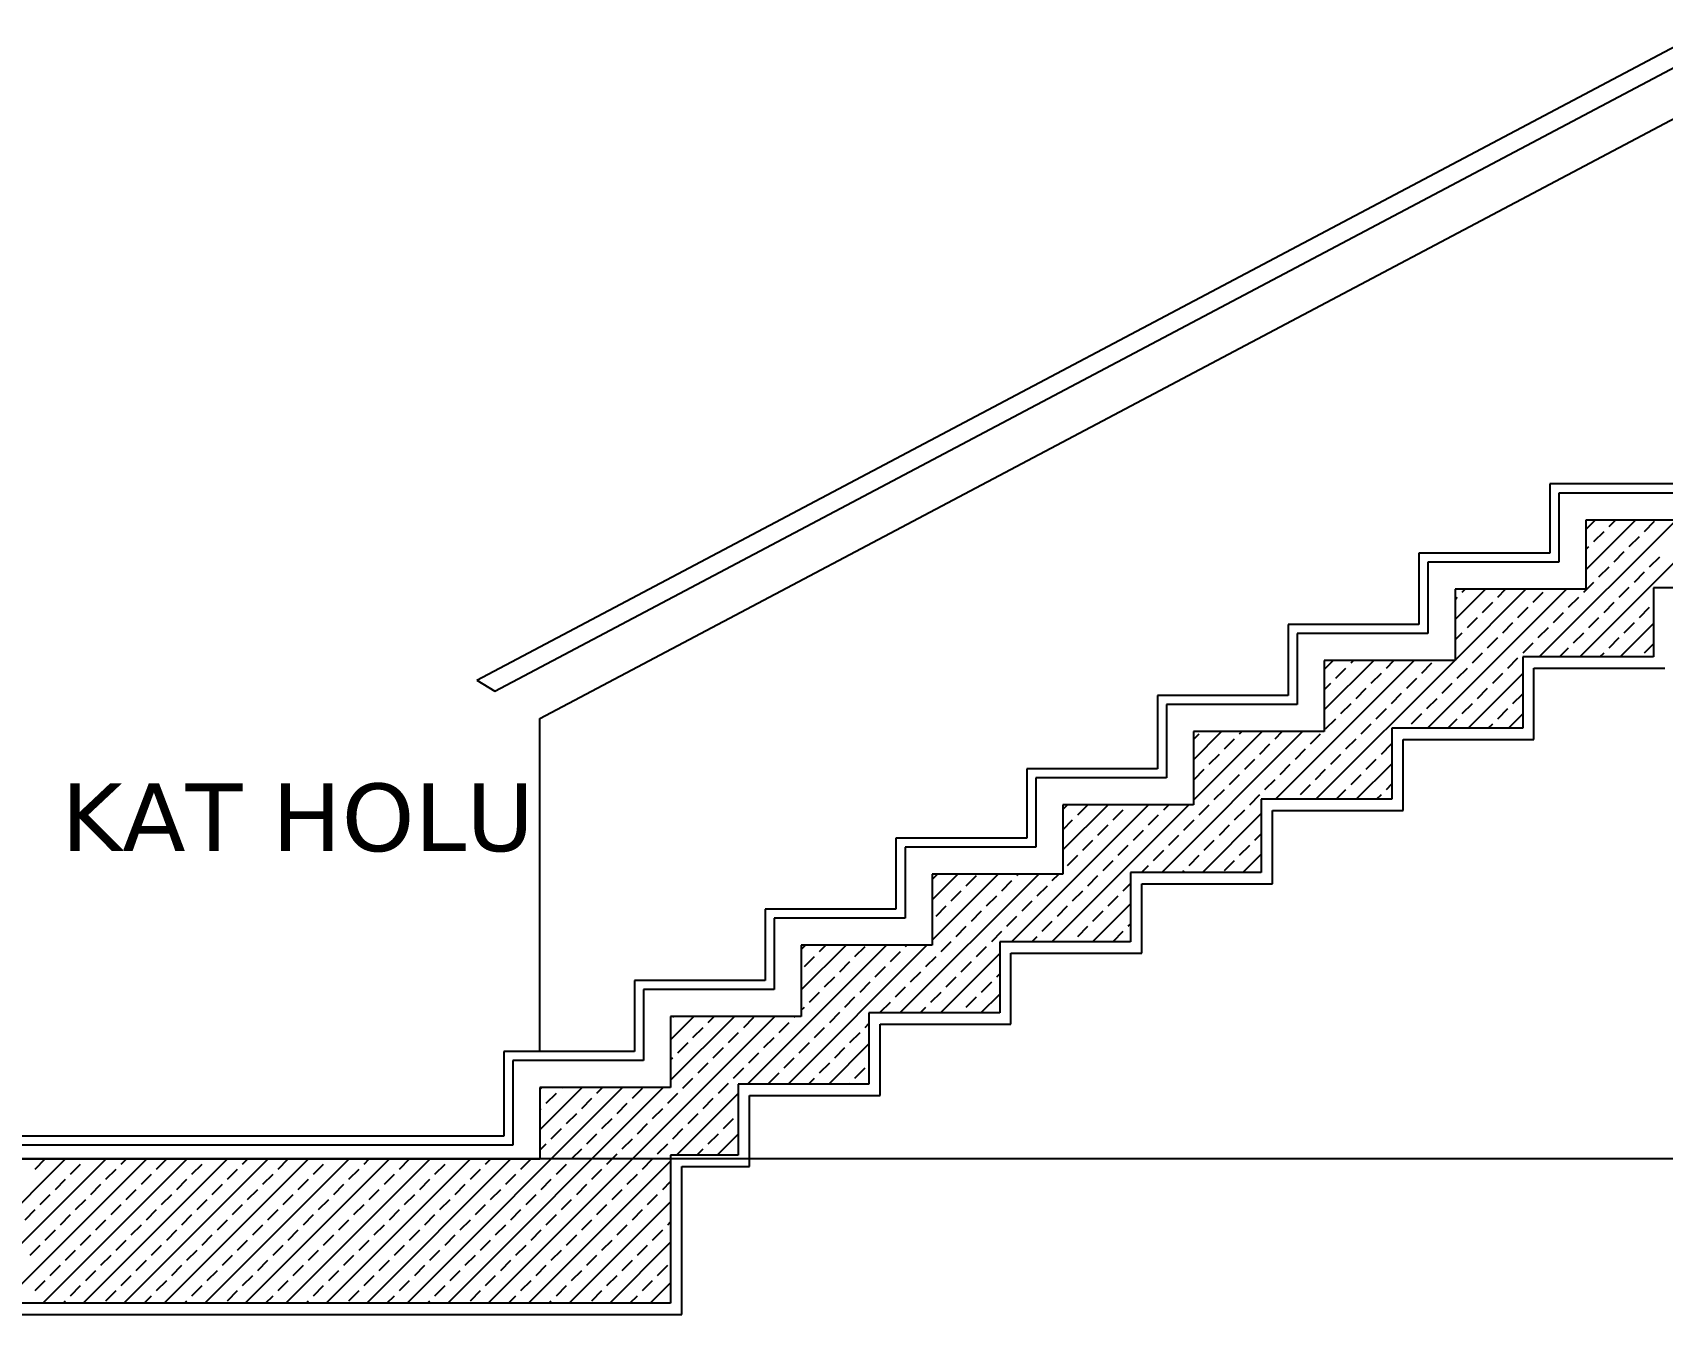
# Model space of a CAD drawing. Header units: millimetres. Extents: x 43168.9 to 43194.6, y -25545.1 to -25543.4.
# Drawn here: x 43184.2297 to 43184.3743, y -25544.0284 to -25543.9146 of the extents above; entities that cross this region are included whole.
import ezdxf
from ezdxf.enums import TextEntityAlignment as Align

# ---------------------------------------------------------------- set-up
doc = ezdxf.new("R2010")
doc.units = ezdxf.units.MM
doc.header["$LTSCALE"] = 200
doc.linetypes.add('kesit_$0$HIDDEN2', pattern=[0.1875, 0.125, -0.0625])
for name, color, linetype in [('kaplama-gnl_sgh', 30, 'Continuous'), ('kesit_$0$gor-2_sgh', 161, 'Continuous'), ('kesit_$0$izd-alt_sgh', 8, 'kesit_$0$HIDDEN2'), ('kesit_$0$metal-mal._sgh', 122, 'Continuous'), ('kolon-b.a_sgh', 6, 'Continuous'), ('siva_sgh', 145, 'Continuous'), ('tarama-betonarme_sgh', 223, 'Continuous'), ('yazi-mahal_sgh', 12, 'Continuous')]:
    doc.layers.add(name, color=color, linetype=linetype)
doc.styles.add('text1', font='VERDANA.TTF')

msp = doc.modelspace()

# ---------------------------------------------------------------- linework, layer by layer
at = {"layer": 'kaplama-gnl_sgh'}
for p, q in [((43184.37589, -25543.95469), (43184.36429, -25543.95469)), ((43184.36429, -25543.95469), (43184.36429, -25543.96083)), ((43184.37669, -25543.95549), (43184.36509, -25543.95549)), ((43184.36509, -25543.95549), (43184.36509, -25543.96163)), ((43184.36429, -25543.96083), (43184.35269, -25543.96083)), ((43184.35269, -25543.96083), (43184.35269, -25543.96715)), ((43184.36509, -25543.96163), (43184.35349, -25543.96163)), ((43184.35349, -25543.96163), (43184.35349, -25543.96795)), ((43184.35269, -25543.96715), (43184.34109, -25543.96715)), ((43184.34109, -25543.96715), (43184.34109, -25543.97346)), ((43184.35349, -25543.96795), (43184.34189, -25543.96795)), ((43184.34189, -25543.96795), (43184.34189, -25543.97426)), ((43184.34109, -25543.97346), (43184.32949, -25543.97346)), ((43184.32949, -25543.97346), (43184.32949, -25543.97995)), ((43184.34189, -25543.97426), (43184.33029, -25543.97426)), ((43184.33029, -25543.97426), (43184.33029, -25543.98075)), ((43184.32949, -25543.97995), (43184.31789, -25543.97995)), ((43184.31789, -25543.97995), (43184.31789, -25543.9861)), ((43184.33029, -25543.98075), (43184.31869, -25543.98075)), ((43184.31869, -25543.98075), (43184.31869, -25543.9869)), ((43184.31789, -25543.9861), (43184.30629, -25543.9861)), ((43184.30629, -25543.9861), (43184.30629, -25543.99241)), ((43184.31869, -25543.9869), (43184.30709, -25543.9869)), ((43184.30709, -25543.9869), (43184.30709, -25543.99321)), ((43184.30629, -25543.99241), (43184.29469, -25543.99241)), ((43184.29469, -25543.99241), (43184.29469, -25543.99873)), ((43184.30709, -25543.99321), (43184.29549, -25543.99321)), ((43184.29549, -25543.99321), (43184.29549, -25543.99953)), ((43184.29469, -25543.99873), (43184.28309, -25543.99873)), ((43184.28309, -25543.99873), (43184.28309, -25544.00504)), ((43184.29549, -25543.99953), (43184.28389, -25543.99953)), ((43184.28389, -25543.99953), (43184.28389, -25544.00584)), ((43184.28309, -25544.00504), (43184.27149, -25544.00504)), ((43184.27149, -25544.00504), (43184.27149, -25544.01256)), ((43184.28389, -25544.00584), (43184.27229, -25544.00584)), ((43184.27229, -25544.00584), (43184.27229, -25544.01336)), ((43184.27149, -25544.01256), (43184.17469, -25544.01256)), ((43184.27229, -25544.01336), (43184.17469, -25544.01336))]:
    msp.add_line(p, q, dxfattribs=at)
at = {"layer": 'kesit_$0$gor-2_sgh'}
for p, q in [((43184.27469, -25543.97548), (43184.37909, -25543.92025)), ((43184.27469, -25544.00504), (43184.27469, -25543.97548))]:
    msp.add_line(p, q, dxfattribs=at)
at = {"layer": 'kesit_$0$izd-alt_sgh'}
msp.add_line((43185.17869, -25544.01456), (43183.58059, -25544.01456), dxfattribs=at)
at = {"layer": 'kesit_$0$metal-mal._sgh'}
for p, q in [((43184.26909, -25543.9721), (43184.3777, -25543.91465)), ((43184.27069, -25543.97307), (43184.3781, -25543.91625)), ((43184.26909, -25543.9721), (43184.27069, -25543.97307))]:
    msp.add_line(p, q, dxfattribs=at)
at = {"layer": 'kolon-b.a_sgh'}
for p, q in [((43184.37909, -25543.95789), (43184.36749, -25543.95789)), ((43184.36749, -25543.95789), (43184.36749, -25543.96403)), ((43184.36749, -25543.96403), (43184.35589, -25543.96403)), ((43184.35589, -25543.96403), (43184.35589, -25543.97035)), ((43184.38509, -25543.96389), (43184.37349, -25543.96389)), ((43184.37349, -25543.96389), (43184.37349, -25543.97003)), ((43184.37349, -25543.97003), (43184.36189, -25543.97003)), ((43184.36189, -25543.97003), (43184.36189, -25543.97635)), ((43184.35589, -25543.97035), (43184.34429, -25543.97035)), ((43184.34429, -25543.97035), (43184.34429, -25543.97666)), ((43184.34429, -25543.97666), (43184.33269, -25543.97666)), ((43184.33269, -25543.97666), (43184.33269, -25543.98315)), ((43184.36189, -25543.97635), (43184.35029, -25543.97635)), ((43184.35029, -25543.97635), (43184.35029, -25543.98266)), ((43184.33269, -25543.98315), (43184.32109, -25543.98315)), ((43184.32109, -25543.98315), (43184.32109, -25543.9893)), ((43184.35029, -25543.98266), (43184.33869, -25543.98266)), ((43184.33869, -25543.98266), (43184.33869, -25543.98915)), ((43184.32109, -25543.9893), (43184.30949, -25543.9893)), ((43184.30949, -25543.9893), (43184.30949, -25543.99561)), ((43184.33869, -25543.98915), (43184.32709, -25543.98915)), ((43184.32709, -25543.98915), (43184.32709, -25543.9953)), ((43184.30949, -25543.99561), (43184.29789, -25543.99561)), ((43184.29789, -25543.99561), (43184.29789, -25544.00193)), ((43184.32709, -25543.9953), (43184.31549, -25543.9953)), ((43184.31549, -25543.9953), (43184.31549, -25544.00161)), ((43184.29789, -25544.00193), (43184.28629, -25544.00193)), ((43184.28629, -25544.00193), (43184.28629, -25544.00824)), ((43184.31549, -25544.00161), (43184.30389, -25544.00161)), ((43184.30389, -25544.00161), (43184.30389, -25544.00793)), ((43184.28629, -25544.00824), (43184.27469, -25544.00824)), ((43184.27469, -25544.00824), (43184.27469, -25544.01456)), ((43184.30389, -25544.00793), (43184.29229, -25544.00793)), ((43184.29229, -25544.00793), (43184.29229, -25544.01424)), ((43184.17469, -25544.01456), (43184.27469, -25544.01456)), ((43184.29229, -25544.01424), (43184.28629, -25544.01424)), ((43184.28629, -25544.01424), (43184.28629, -25544.01456)), ((43184.28629, -25544.01456), (43184.28629, -25544.01456)), ((43184.28629, -25544.01456), (43184.28629, -25544.02736)), ((43184.28629, -25544.02736), (43184.17469, -25544.02736))]:
    msp.add_line(p, q, dxfattribs=at)
at = {"layer": 'siva_sgh'}
for p, q in [((43184.36289, -25543.97735), (43184.36289, -25543.97103)), ((43184.36289, -25543.97103), (43184.37449, -25543.97103)), ((43184.35129, -25543.98366), (43184.35129, -25543.97735)), ((43184.35129, -25543.97735), (43184.36289, -25543.97735)), ((43184.33969, -25543.99015), (43184.33969, -25543.98366)), ((43184.33969, -25543.98366), (43184.35129, -25543.98366)), ((43184.32809, -25543.9963), (43184.32809, -25543.99015)), ((43184.32809, -25543.99015), (43184.33969, -25543.99015)), ((43184.31649, -25544.00261), (43184.31649, -25543.9963)), ((43184.31649, -25543.9963), (43184.32809, -25543.9963)), ((43184.30489, -25544.00893), (43184.30489, -25544.00261)), ((43184.30489, -25544.00261), (43184.31649, -25544.00261)), ((43184.29329, -25544.01524), (43184.29329, -25544.00893)), ((43184.29329, -25544.00893), (43184.30489, -25544.00893)), ((43184.28729, -25544.02836), (43184.28729, -25544.01524)), ((43184.28729, -25544.01524), (43184.29329, -25544.01524)), ((43184.17469, -25544.02836), (43184.28729, -25544.02836))]:
    msp.add_line(p, q, dxfattribs=at)
at = {"layer": 'tarama-betonarme_sgh'}
for p, q in [((43184.36695, -25543.97003), (43184.38558, -25543.9514)), ((43184.36336, -25543.97003), (43184.37551, -25543.95789)), ((43184.36749, -25543.95872), (43184.36832, -25543.95789)), ((43184.36749, -25543.96231), (43184.37191, -25543.95789)), ((43184.36956, -25543.95845), (43184.37012, -25543.95789)), ((43184.3727, -25543.9589), (43184.3736, -25543.958)), ((43184.36821, -25543.95979), (43184.36911, -25543.9589)), ((43184.37135, -25543.96024), (43184.37225, -25543.95934)), ((43184.36749, -25543.96051), (43184.36776, -25543.96024)), ((43184.37001, -25543.96159), (43184.3709, -25543.96069)), ((43184.37315, -25543.96204), (43184.37405, -25543.96114)), ((43184.36866, -25543.96294), (43184.36956, -25543.96204)), ((43184.3718, -25543.96339), (43184.3727, -25543.96249)), ((43184.35345, -25543.97635), (43184.36577, -25543.96403)), ((43184.35589, -25543.96672), (43184.35858, -25543.96403)), ((43184.35589, -25543.97032), (43184.36217, -25543.96403)), ((43184.35653, -25543.96428), (43184.35679, -25543.96403)), ((43184.35968, -25543.96473), (43184.36038, -25543.96403)), ((43184.36282, -25543.96518), (43184.36372, -25543.96428)), ((43184.36731, -25543.96428), (43184.36821, -25543.96339)), ((43184.37045, -25543.96473), (43184.37135, -25543.96383)), ((43184.35589, -25543.96493), (43184.35609, -25543.96473)), ((43184.35833, -25543.96608), (43184.35923, -25543.96518)), ((43184.36147, -25543.96653), (43184.36237, -25543.96563)), ((43184.36596, -25543.96563), (43184.36686, -25543.96473)), ((43184.36911, -25543.96608), (43184.37001, -25543.96518)), ((43184.37225, -25543.96653), (43184.37315, -25543.96563)), ((43184.35698, -25543.96743), (43184.35788, -25543.96653)), ((43184.36013, -25543.96788), (43184.36103, -25543.96698)), ((43184.36462, -25543.96698), (43184.36552, -25543.96608)), ((43184.36776, -25543.96743), (43184.36866, -25543.96653)), ((43184.37054, -25543.97003), (43184.37349, -25543.96708)), ((43184.3709, -25543.96788), (43184.3718, -25543.96698)), ((43184.35589, -25543.96852), (43184.35653, -25543.96788)), ((43184.35878, -25543.96922), (43184.35968, -25543.96832)), ((43184.36327, -25543.96832), (43184.36417, -25543.96743)), ((43184.36641, -25543.96877), (43184.36731, -25543.96788)), ((43184.36956, -25543.96922), (43184.37045, -25543.96832)), ((43184.35743, -25543.97057), (43184.35833, -25543.96967)), ((43184.36058, -25543.97102), (43184.36147, -25543.97012)), ((43184.36192, -25543.96967), (43184.36282, -25543.96877)), ((43184.36515, -25543.97003), (43184.36596, -25543.96922)), ((43184.36875, -25543.97003), (43184.36911, -25543.96967)), ((43184.3727, -25543.96967), (43184.37349, -25543.96888)), ((43184.33995, -25543.98266), (43184.35227, -25543.97035)), ((43184.34354, -25543.98266), (43184.35586, -25543.97035)), ((43184.34429, -25543.97114), (43184.34508, -25543.97035)), ((43184.34429, -25543.97473), (43184.34867, -25543.97035)), ((43184.34531, -25543.97192), (43184.34621, -25543.97102)), ((43184.34666, -25543.97057), (43184.34688, -25543.97035)), ((43184.34845, -25543.97237), (43184.34935, -25543.97147)), ((43184.3498, -25543.97102), (43184.35047, -25543.97035)), ((43184.35294, -25543.97147), (43184.35384, -25543.97057)), ((43184.35609, -25543.97192), (43184.35698, -25543.97102)), ((43184.35704, -25543.97635), (43184.36189, -25543.9715)), ((43184.35923, -25543.97237), (43184.36013, -25543.97147)), ((43184.34429, -25543.97294), (43184.34486, -25543.97237)), ((43184.34711, -25543.97371), (43184.348, -25543.97281)), ((43184.3516, -25543.97281), (43184.35249, -25543.97192)), ((43184.35474, -25543.97326), (43184.35564, -25543.97237)), ((43184.35788, -25543.97371), (43184.35878, -25543.97281)), ((43184.34576, -25543.97506), (43184.34666, -25543.97416)), ((43184.35025, -25543.97416), (43184.35115, -25543.97326)), ((43184.35339, -25543.97461), (43184.35429, -25543.97371)), ((43184.35653, -25543.97506), (43184.35743, -25543.97416)), ((43184.36103, -25543.97416), (43184.36189, -25543.9733)), ((43184.34441, -25543.97641), (43184.34531, -25543.97551)), ((43184.3489, -25543.97551), (43184.3498, -25543.97461)), ((43184.35204, -25543.97596), (43184.35294, -25543.97506)), ((43184.35525, -25543.97635), (43184.35609, -25543.97551)), ((43184.35968, -25543.97551), (43184.36058, -25543.97461)), ((43184.36063, -25543.97635), (43184.36189, -25543.97509)), ((43184.32987, -25543.98915), (43184.34236, -25543.97666)), ((43184.33269, -25543.97915), (43184.33517, -25543.97666)), ((43184.33269, -25543.98274), (43184.33877, -25543.97666)), ((43184.33269, -25543.97735), (43184.33319, -25543.97686)), ((43184.33543, -25543.9782), (43184.33633, -25543.9773)), ((43184.33678, -25543.97686), (43184.33697, -25543.97666)), ((43184.33992, -25543.9773), (43184.34056, -25543.97666)), ((43184.34306, -25543.97775), (43184.34396, -25543.97686)), ((43184.34621, -25543.9782), (43184.34711, -25543.9773)), ((43184.34755, -25543.97686), (43184.34845, -25543.97596)), ((43184.35884, -25543.97635), (43184.35923, -25543.97596)), ((43184.33408, -25543.97955), (43184.33498, -25543.97865)), ((43184.33857, -25543.97865), (43184.33947, -25543.97775)), ((43184.34172, -25543.9791), (43184.34262, -25543.9782)), ((43184.34486, -25543.97955), (43184.34576, -25543.97865)), ((43184.34935, -25543.97865), (43184.35025, -25543.97775)), ((43184.33274, -25543.9809), (43184.33364, -25543.98)), ((43184.33723, -25543.98), (43184.33813, -25543.9791)), ((43184.34037, -25543.98045), (43184.34127, -25543.97955)), ((43184.34351, -25543.9809), (43184.34441, -25543.98)), ((43184.34713, -25543.98266), (43184.35029, -25543.97951)), ((43184.348, -25543.98), (43184.3489, -25543.9791)), ((43184.33588, -25543.98135), (43184.33678, -25543.98045)), ((43184.33902, -25543.98179), (43184.33992, -25543.9809)), ((43184.34217, -25543.98224), (43184.34306, -25543.98135)), ((43184.34666, -25543.98135), (43184.34755, -25543.98045)), ((43184.3498, -25543.98179), (43184.35029, -25543.9813)), ((43184.31654, -25543.9953), (43184.32869, -25543.98315)), ((43184.32013, -25543.9953), (43184.33228, -25543.98315)), ((43184.32109, -25543.98356), (43184.32151, -25543.98315)), ((43184.32109, -25543.98716), (43184.3251, -25543.98315)), ((43184.32241, -25543.98404), (43184.3233, -25543.98315)), ((43184.33004, -25543.98359), (43184.33049, -25543.98315)), ((43184.33319, -25543.98404), (43184.33408, -25543.98314)), ((43184.33453, -25543.98269), (43184.33543, -25543.98179)), ((43184.33768, -25543.98314), (43184.33857, -25543.98224)), ((43184.34534, -25543.98266), (43184.34621, -25543.98179)), ((43184.34893, -25543.98266), (43184.34935, -25543.98224)), ((43184.32109, -25543.98536), (43184.32196, -25543.98449)), ((43184.32555, -25543.98449), (43184.32645, -25543.98359)), ((43184.3287, -25543.98494), (43184.32959, -25543.98404)), ((43184.33184, -25543.98539), (43184.33274, -25543.98449)), ((43184.33347, -25543.98915), (43184.33869, -25543.98392)), ((43184.33633, -25543.98449), (43184.33723, -25543.98359)), ((43184.32421, -25543.98584), (43184.3251, -25543.98494)), ((43184.32735, -25543.98628), (43184.32825, -25543.98539)), ((43184.33049, -25543.98673), (43184.33139, -25543.98584)), ((43184.33498, -25543.98584), (43184.33588, -25543.98494)), ((43184.33813, -25543.98628), (43184.33869, -25543.98572)), ((43184.32286, -25543.98718), (43184.32376, -25543.98628)), ((43184.326, -25543.98763), (43184.3269, -25543.98673)), ((43184.32915, -25543.98808), (43184.33004, -25543.98718)), ((43184.33364, -25543.98718), (43184.33453, -25543.98628)), ((43184.33678, -25543.98763), (43184.33768, -25543.98673)), ((43184.33706, -25543.98915), (43184.33869, -25543.98752)), ((43184.32151, -25543.98853), (43184.32241, -25543.98763)), ((43184.32466, -25543.98898), (43184.32555, -25543.98808)), ((43184.32808, -25543.98915), (43184.3287, -25543.98853)), ((43184.33229, -25543.98853), (43184.33319, -25543.98763)), ((43184.33543, -25543.98898), (43184.33633, -25543.98808)), ((43184.30663, -25544.00161), (43184.31895, -25543.9893)), ((43184.30949, -25543.99157), (43184.31177, -25543.9893)), ((43184.30949, -25543.99516), (43184.31536, -25543.9893)), ((43184.30949, -25543.98977), (43184.30997, -25543.9893)), ((43184.31253, -25543.99033), (43184.31343, -25543.98943)), ((43184.31567, -25543.99078), (43184.31657, -25543.98988)), ((43184.31702, -25543.98943), (43184.31715, -25543.9893)), ((43184.31882, -25543.99122), (43184.31972, -25543.99033)), ((43184.32016, -25543.98988), (43184.32075, -25543.9893)), ((43184.32331, -25543.99033), (43184.32421, -25543.98943)), ((43184.32645, -25543.99078), (43184.32709, -25543.99014)), ((43184.33167, -25543.98915), (43184.33184, -25543.98898)), ((43184.31118, -25543.99167), (43184.31208, -25543.99078)), ((43184.31433, -25543.99212), (43184.31523, -25543.99122)), ((43184.31747, -25543.99257), (43184.31837, -25543.99167)), ((43184.32196, -25543.99167), (43184.32286, -25543.99078)), ((43184.3251, -25543.99212), (43184.326, -25543.99122)), ((43184.30984, -25543.99302), (43184.31074, -25543.99212)), ((43184.31298, -25543.99347), (43184.31388, -25543.99257)), ((43184.31612, -25543.99392), (43184.31702, -25543.99302)), ((43184.32061, -25543.99302), (43184.32151, -25543.99212)), ((43184.32373, -25543.9953), (43184.32709, -25543.99193)), ((43184.32376, -25543.99347), (43184.32466, -25543.99257)), ((43184.31163, -25543.99482), (43184.31253, -25543.99392)), ((43184.31478, -25543.99527), (43184.31567, -25543.99437)), ((43184.31927, -25543.99437), (43184.32016, -25543.99347)), ((43184.32241, -25543.99482), (43184.32331, -25543.99392)), ((43184.32555, -25543.99527), (43184.32645, -25543.99437)), ((43184.3269, -25543.99392), (43184.32709, -25543.99373)), ((43184.29313, -25544.00793), (43184.30545, -25543.99561)), ((43184.29673, -25544.00793), (43184.30904, -25543.99561)), ((43184.29789, -25543.99599), (43184.29827, -25543.99561)), ((43184.29789, -25543.99958), (43184.30186, -25543.99561)), ((43184.29951, -25543.99616), (43184.30006, -25543.99561)), ((43184.30265, -25543.99661), (43184.30355, -25543.99571)), ((43184.3058, -25543.99706), (43184.30669, -25543.99616)), ((43184.30714, -25543.99571), (43184.30725, -25543.99561)), ((43184.31029, -25543.99616), (43184.31118, -25543.99527)), ((43184.31343, -25543.99661), (43184.31433, -25543.99571)), ((43184.31834, -25543.9953), (43184.31882, -25543.99482)), ((43184.32193, -25543.9953), (43184.32196, -25543.99527)), ((43184.29816, -25543.99751), (43184.29906, -25543.99661)), ((43184.30131, -25543.99796), (43184.3022, -25543.99706)), ((43184.30445, -25543.99841), (43184.30535, -25543.99751)), ((43184.30894, -25543.99751), (43184.30984, -25543.99661)), ((43184.31023, -25544.00161), (43184.31549, -25543.99635)), ((43184.31208, -25543.99796), (43184.31298, -25543.99706)), ((43184.29996, -25543.99931), (43184.30086, -25543.99841)), ((43184.3031, -25543.99976), (43184.304, -25543.99886)), ((43184.30759, -25543.99886), (43184.30849, -25543.99796)), ((43184.31074, -25543.99931), (43184.31163, -25543.99841)), ((43184.31388, -25543.99976), (43184.31478, -25543.99886)), ((43184.31523, -25543.99841), (43184.31549, -25543.99814)), ((43184.29861, -25544.00065), (43184.29951, -25543.99976)), ((43184.30176, -25544.0011), (43184.30265, -25544.0002)), ((43184.30625, -25544.0002), (43184.30714, -25543.99931)), ((43184.30939, -25544.00065), (43184.31029, -25543.99976)), ((43184.31253, -25544.0011), (43184.31343, -25544.0002)), ((43184.31382, -25544.00161), (43184.31549, -25543.99994)), ((43184.27011, -25544.02736), (43184.29554, -25544.00193)), ((43184.28629, -25544.00399), (43184.28836, -25544.00193)), ((43184.28629, -25544.00759), (43184.29195, -25544.00193)), ((43184.28649, -25544.002), (43184.28656, -25544.00193)), ((43184.28963, -25544.00245), (43184.29015, -25544.00193)), ((43184.29727, -25544.002), (43184.29734, -25544.00193)), ((43184.29789, -25544.00137), (43184.29816, -25544.0011)), ((43184.30041, -25544.00245), (43184.30131, -25544.00155)), ((43184.3049, -25544.00155), (43184.3058, -25544.00065)), ((43184.30843, -25544.00161), (43184.30894, -25544.0011)), ((43184.31202, -25544.00161), (43184.31208, -25544.00155)), ((43184.28828, -25544.0038), (43184.28918, -25544.0029)), ((43184.29143, -25544.00425), (43184.29233, -25544.00335)), ((43184.29278, -25544.0029), (43184.29367, -25544.002)), ((43184.29592, -25544.00335), (43184.29682, -25544.00245)), ((43184.29906, -25544.0038), (43184.29996, -25544.0029)), ((43184.3022, -25544.00425), (43184.3031, -25544.00335)), ((43184.30355, -25544.0029), (43184.30389, -25544.00256)), ((43184.28694, -25544.00514), (43184.28784, -25544.00425)), ((43184.29008, -25544.00559), (43184.29098, -25544.00469)), ((43184.29457, -25544.00469), (43184.29547, -25544.0038)), ((43184.29771, -25544.00514), (43184.29861, -25544.00425)), ((43184.30032, -25544.00793), (43184.30389, -25544.00436)), ((43184.30086, -25544.00559), (43184.30176, -25544.00469)), ((43184.28629, -25544.00579), (43184.28649, -25544.00559)), ((43184.28873, -25544.00694), (43184.28963, -25544.00604)), ((43184.29322, -25544.00604), (43184.29412, -25544.00514)), ((43184.29637, -25544.00649), (43184.29727, -25544.00559)), ((43184.29951, -25544.00694), (43184.30041, -25544.00604)), ((43184.28739, -25544.00829), (43184.28828, -25544.00739)), ((43184.29188, -25544.00739), (43184.29278, -25544.00649)), ((43184.29502, -25544.00784), (43184.29592, -25544.00694)), ((43184.29852, -25544.00793), (43184.29906, -25544.00739)), ((43184.30265, -25544.00739), (43184.30355, -25544.00649)), ((43184.26293, -25544.02736), (43184.28204, -25544.00824)), ((43184.26652, -25544.02736), (43184.28563, -25544.00824)), ((43184.27469, -25544.00841), (43184.27486, -25544.00824)), ((43184.27469, -25544.012), (43184.27845, -25544.00824)), ((43184.27526, -25544.00963), (43184.27616, -25544.00874)), ((43184.27661, -25544.00829), (43184.27665, -25544.00824)), ((43184.27841, -25544.01008), (43184.2793, -25544.00918)), ((43184.27975, -25544.00874), (43184.28025, -25544.00824)), ((43184.2829, -25544.00918), (43184.28379, -25544.00829)), ((43184.28604, -25544.00963), (43184.28694, -25544.00874)), ((43184.28682, -25544.01424), (43184.29229, -25544.00877)), ((43184.28918, -25544.01008), (43184.29008, -25544.00918)), ((43184.29053, -25544.00874), (43184.29143, -25544.00784)), ((43184.30211, -25544.00793), (43184.3022, -25544.00784)), ((43184.27469, -25544.01021), (43184.27481, -25544.01008)), ((43184.27706, -25544.01143), (43184.27796, -25544.01053)), ((43184.28155, -25544.01053), (43184.28245, -25544.00963)), ((43184.28469, -25544.01098), (43184.28559, -25544.01008)), ((43184.28784, -25544.01143), (43184.28873, -25544.01053)), ((43184.27571, -25544.01278), (43184.27661, -25544.01188)), ((43184.2802, -25544.01188), (43184.2811, -25544.01098)), ((43184.28335, -25544.01233), (43184.28424, -25544.01143)), ((43184.28649, -25544.01278), (43184.28739, -25544.01188)), ((43184.29098, -25544.01188), (43184.29188, -25544.01098)), ((43184.27469, -25544.0138), (43184.27526, -25544.01323)), ((43184.27886, -25544.01323), (43184.27975, -25544.01233)), ((43184.282, -25544.01367), (43184.2829, -25544.01278)), ((43184.28514, -25544.01412), (43184.28604, -25544.01323)), ((43184.28963, -25544.01323), (43184.29053, -25544.01233)), ((43184.29041, -25544.01424), (43184.29229, -25544.01236)), ((43184.21982, -25544.02736), (43184.23262, -25544.01456)), ((43184.22341, -25544.02736), (43184.23621, -25544.01456)), ((43184.22701, -25544.02736), (43184.23981, -25544.01456)), ((43184.22991, -25544.01547), (43184.23081, -25544.01457)), ((43184.2306, -25544.02736), (43184.2434, -25544.01456)), ((43184.23419, -25544.02736), (43184.24699, -25544.01456)), ((43184.2344, -25544.01457), (43184.23442, -25544.01456)), ((43184.23755, -25544.01502), (43184.23801, -25544.01456)), ((43184.23778, -25544.02736), (43184.25058, -25544.01456)), ((43184.24069, -25544.01547), (43184.24159, -25544.01457)), ((43184.24137, -25544.02736), (43184.25417, -25544.01456)), ((43184.24497, -25544.02736), (43184.25777, -25544.01456)), ((43184.24518, -25544.01457), (43184.24519, -25544.01456)), ((43184.24832, -25544.01502), (43184.24879, -25544.01456)), ((43184.24856, -25544.02736), (43184.26136, -25544.01456)), ((43184.25147, -25544.01547), (43184.25236, -25544.01457)), ((43184.25215, -25544.02736), (43184.26495, -25544.01456)), ((43184.25574, -25544.02736), (43184.26854, -25544.01456)), ((43184.25596, -25544.01457), (43184.25597, -25544.01456)), ((43184.2591, -25544.01502), (43184.25956, -25544.01456)), ((43184.25933, -25544.02736), (43184.27213, -25544.01456)), ((43184.26224, -25544.01547), (43184.26314, -25544.01457)), ((43184.26673, -25544.01457), (43184.26675, -25544.01456)), ((43184.26988, -25544.01502), (43184.27034, -25544.01456)), ((43184.27302, -25544.01547), (43184.27392, -25544.01457)), ((43184.2737, -25544.02736), (43184.28629, -25544.01477)), ((43184.27751, -25544.01457), (43184.27841, -25544.01367)), ((43184.28065, -25544.01502), (43184.28155, -25544.01412)), ((43184.28379, -25544.01547), (43184.28469, -25544.01457)), ((43184.28861, -25544.01424), (43184.28918, -25544.01367)), ((43184.29221, -25544.01424), (43184.29229, -25544.01416)), ((43184.23171, -25544.01727), (43184.23261, -25544.01637)), ((43184.23306, -25544.01592), (43184.23395, -25544.01502)), ((43184.2362, -25544.01637), (43184.2371, -25544.01547)), ((43184.23934, -25544.01682), (43184.24024, -25544.01592)), ((43184.24249, -25544.01727), (43184.24338, -25544.01637)), ((43184.24383, -25544.01592), (43184.24473, -25544.01502)), ((43184.24698, -25544.01637), (43184.24787, -25544.01547)), ((43184.25012, -25544.01682), (43184.25102, -25544.01592)), ((43184.25326, -25544.01727), (43184.25416, -25544.01637)), ((43184.25461, -25544.01592), (43184.25551, -25544.01502)), ((43184.25775, -25544.01637), (43184.25865, -25544.01547)), ((43184.2609, -25544.01682), (43184.26179, -25544.01592)), ((43184.26404, -25544.01727), (43184.26494, -25544.01637)), ((43184.26539, -25544.01592), (43184.26628, -25544.01502)), ((43184.26853, -25544.01637), (43184.26943, -25544.01547)), ((43184.27167, -25544.01682), (43184.27257, -25544.01592)), ((43184.27481, -25544.01727), (43184.27571, -25544.01637)), ((43184.27616, -25544.01592), (43184.27706, -25544.01502)), ((43184.2793, -25544.01637), (43184.2802, -25544.01547)), ((43184.28245, -25544.01682), (43184.28335, -25544.01592)), ((43184.23036, -25544.01861), (43184.23126, -25544.01772)), ((43184.23485, -25544.01772), (43184.23575, -25544.01682)), ((43184.238, -25544.01816), (43184.23889, -25544.01727)), ((43184.24114, -25544.01861), (43184.24204, -25544.01772)), ((43184.24563, -25544.01772), (43184.24653, -25544.01682)), ((43184.24877, -25544.01816), (43184.24967, -25544.01727)), ((43184.25191, -25544.01861), (43184.25281, -25544.01772)), ((43184.25641, -25544.01772), (43184.2573, -25544.01682)), ((43184.25955, -25544.01816), (43184.26045, -25544.01727)), ((43184.26269, -25544.01861), (43184.26359, -25544.01772)), ((43184.26718, -25544.01772), (43184.26808, -25544.01682)), ((43184.27032, -25544.01816), (43184.27122, -25544.01727)), ((43184.27347, -25544.01861), (43184.27437, -25544.01772)), ((43184.27796, -25544.01772), (43184.27886, -25544.01682)), ((43184.2811, -25544.01816), (43184.282, -25544.01727)), ((43184.28424, -25544.01861), (43184.28514, -25544.01772)), ((43184.28559, -25544.01727), (43184.28629, -25544.01657)), ((43184.22902, -25544.01996), (43184.22991, -25544.01906)), ((43184.23351, -25544.01906), (43184.2344, -25544.01816)), ((43184.23665, -25544.01951), (43184.23755, -25544.01861)), ((43184.23979, -25544.01996), (43184.24069, -25544.01906)), ((43184.24428, -25544.01906), (43184.24518, -25544.01816)), ((43184.24742, -25544.01951), (43184.24832, -25544.01861)), ((43184.25057, -25544.01996), (43184.25147, -25544.01906)), ((43184.25506, -25544.01906), (43184.25596, -25544.01816)), ((43184.2582, -25544.01951), (43184.2591, -25544.01861)), ((43184.26134, -25544.01996), (43184.26224, -25544.01906)), ((43184.26583, -25544.01906), (43184.26673, -25544.01816)), ((43184.26898, -25544.01951), (43184.26988, -25544.01861)), ((43184.27212, -25544.01996), (43184.27302, -25544.01906)), ((43184.27661, -25544.01906), (43184.27751, -25544.01816)), ((43184.27729, -25544.02736), (43184.28629, -25544.01836)), ((43184.27975, -25544.01951), (43184.28065, -25544.01861)), ((43184.2829, -25544.01996), (43184.28379, -25544.01906)), ((43184.23216, -25544.02041), (43184.23306, -25544.01951)), ((43184.2353, -25544.02086), (43184.2362, -25544.01996)), ((43184.23844, -25544.02131), (43184.23934, -25544.02041)), ((43184.24293, -25544.02041), (43184.24383, -25544.01951)), ((43184.24608, -25544.02086), (43184.24698, -25544.01996)), ((43184.24922, -25544.02131), (43184.25012, -25544.02041)), ((43184.25371, -25544.02041), (43184.25461, -25544.01951)), ((43184.25685, -25544.02086), (43184.25775, -25544.01996)), ((43184.26, -25544.02131), (43184.2609, -25544.02041)), ((43184.26449, -25544.02041), (43184.26539, -25544.01951)), ((43184.26763, -25544.02086), (43184.26853, -25544.01996)), ((43184.27077, -25544.02131), (43184.27167, -25544.02041)), ((43184.27526, -25544.02041), (43184.27616, -25544.01951)), ((43184.27841, -25544.02086), (43184.2793, -25544.01996)), ((43184.28155, -25544.02131), (43184.28245, -25544.02041)), ((43184.28604, -25544.02041), (43184.28629, -25544.02016)), ((43184.22946, -25544.0231), (43184.23036, -25544.02221)), ((43184.23081, -25544.02176), (43184.23171, -25544.02086)), ((43184.23395, -25544.02221), (43184.23485, -25544.02131)), ((43184.2371, -25544.02266), (43184.238, -25544.02176)), ((43184.24024, -25544.0231), (43184.24114, -25544.02221)), ((43184.24159, -25544.02176), (43184.24249, -25544.02086)), ((43184.24473, -25544.02221), (43184.24563, -25544.02131)), ((43184.24787, -25544.02266), (43184.24877, -25544.02176)), ((43184.25102, -25544.0231), (43184.25191, -25544.02221)), ((43184.25236, -25544.02176), (43184.25326, -25544.02086)), ((43184.25551, -25544.02221), (43184.25641, -25544.02131)), ((43184.25865, -25544.02266), (43184.25955, -25544.02176)), ((43184.26179, -25544.0231), (43184.26269, -25544.02221)), ((43184.26314, -25544.02176), (43184.26404, -25544.02086)), ((43184.26628, -25544.02221), (43184.26718, -25544.02131)), ((43184.26943, -25544.02266), (43184.27032, -25544.02176)), ((43184.27257, -25544.0231), (43184.27347, -25544.02221)), ((43184.27392, -25544.02176), (43184.27481, -25544.02086)), ((43184.27706, -25544.02221), (43184.27796, -25544.02131)), ((43184.2802, -25544.02266), (43184.2811, -25544.02176)), ((43184.28089, -25544.02736), (43184.28629, -25544.02196)), ((43184.28335, -25544.0231), (43184.28424, -25544.02221)), ((43184.28469, -25544.02176), (43184.28559, -25544.02086)), ((43184.23261, -25544.02355), (43184.23351, -25544.02266)), ((43184.23575, -25544.024), (43184.23665, -25544.0231)), ((43184.23889, -25544.02445), (43184.23979, -25544.02355)), ((43184.24338, -25544.02355), (43184.24428, -25544.02266)), ((43184.24653, -25544.024), (43184.24742, -25544.0231)), ((43184.24967, -25544.02445), (43184.25057, -25544.02355)), ((43184.25416, -25544.02355), (43184.25506, -25544.02266)), ((43184.2573, -25544.024), (43184.2582, -25544.0231)), ((43184.26045, -25544.02445), (43184.26134, -25544.02355)), ((43184.26494, -25544.02355), (43184.26583, -25544.02266)), ((43184.26808, -25544.024), (43184.26898, -25544.0231)), ((43184.27122, -25544.02445), (43184.27212, -25544.02355)), ((43184.27571, -25544.02355), (43184.27661, -25544.02266)), ((43184.27886, -25544.024), (43184.27975, -25544.0231)), ((43184.282, -25544.02445), (43184.2829, -25544.02355)), ((43184.23126, -25544.0249), (43184.23216, -25544.024)), ((43184.2344, -25544.02535), (43184.2353, -25544.02445)), ((43184.23755, -25544.0258), (43184.23844, -25544.0249)), ((43184.24204, -25544.0249), (43184.24293, -25544.024)), ((43184.24518, -25544.02535), (43184.24608, -25544.02445)), ((43184.24832, -25544.0258), (43184.24922, -25544.0249)), ((43184.25281, -25544.0249), (43184.25371, -25544.024)), ((43184.25596, -25544.02535), (43184.25685, -25544.02445)), ((43184.2591, -25544.0258), (43184.26, -25544.0249)), ((43184.26359, -25544.0249), (43184.26449, -25544.024)), ((43184.26673, -25544.02535), (43184.26763, -25544.02445)), ((43184.26988, -25544.0258), (43184.27077, -25544.0249)), ((43184.27437, -25544.0249), (43184.27526, -25544.024)), ((43184.27751, -25544.02535), (43184.27841, -25544.02445)), ((43184.28065, -25544.0258), (43184.28155, -25544.0249)), ((43184.28514, -25544.0249), (43184.28604, -25544.024)), ((43184.22991, -25544.02625), (43184.23081, -25544.02535)), ((43184.23306, -25544.0267), (43184.23395, -25544.0258)), ((43184.2362, -25544.02715), (43184.2371, -25544.02625)), ((43184.24069, -25544.02625), (43184.24159, -25544.02535)), ((43184.24383, -25544.0267), (43184.24473, -25544.0258)), ((43184.24698, -25544.02715), (43184.24787, -25544.02625)), ((43184.25147, -25544.02625), (43184.25236, -25544.02535)), ((43184.25461, -25544.0267), (43184.25551, -25544.0258)), ((43184.25775, -25544.02715), (43184.25865, -25544.02625)), ((43184.26224, -25544.02625), (43184.26314, -25544.02535)), ((43184.26539, -25544.0267), (43184.26628, -25544.0258)), ((43184.26853, -25544.02715), (43184.26943, -25544.02625)), ((43184.27302, -25544.02625), (43184.27392, -25544.02535)), ((43184.27616, -25544.0267), (43184.27706, -25544.0258)), ((43184.2793, -25544.02715), (43184.2802, -25544.02625)), ((43184.28379, -25544.02625), (43184.28469, -25544.02535)), ((43184.28448, -25544.02736), (43184.28629, -25544.02555)), ((43184.23239, -25544.02736), (43184.23261, -25544.02715)), ((43184.23958, -25544.02736), (43184.24024, -25544.0267)), ((43184.24317, -25544.02736), (43184.24338, -25544.02715)), ((43184.25035, -25544.02736), (43184.25102, -25544.0267)), ((43184.25395, -25544.02736), (43184.25416, -25544.02715)), ((43184.26113, -25544.02736), (43184.26179, -25544.0267)), ((43184.26472, -25544.02736), (43184.26494, -25544.02715)), ((43184.27191, -25544.02736), (43184.27257, -25544.0267)), ((43184.2755, -25544.02736), (43184.27571, -25544.02715)), ((43184.28268, -25544.02736), (43184.28335, -25544.0267)), ((43184.28628, -25544.02736), (43184.28629, -25544.02734))]:
    msp.add_line(p, q, dxfattribs=at)

# ---------------------------------------------------------------- texts
at = {"layer": 'yazi-mahal_sgh', "style": 'text1'}
msp.add_text('KAT HOLU', height=0.006, dxfattribs=at).set_placement((43184.27419, -25543.98726), align=Align.RIGHT)

doc.saveas('drawing.dxf')
